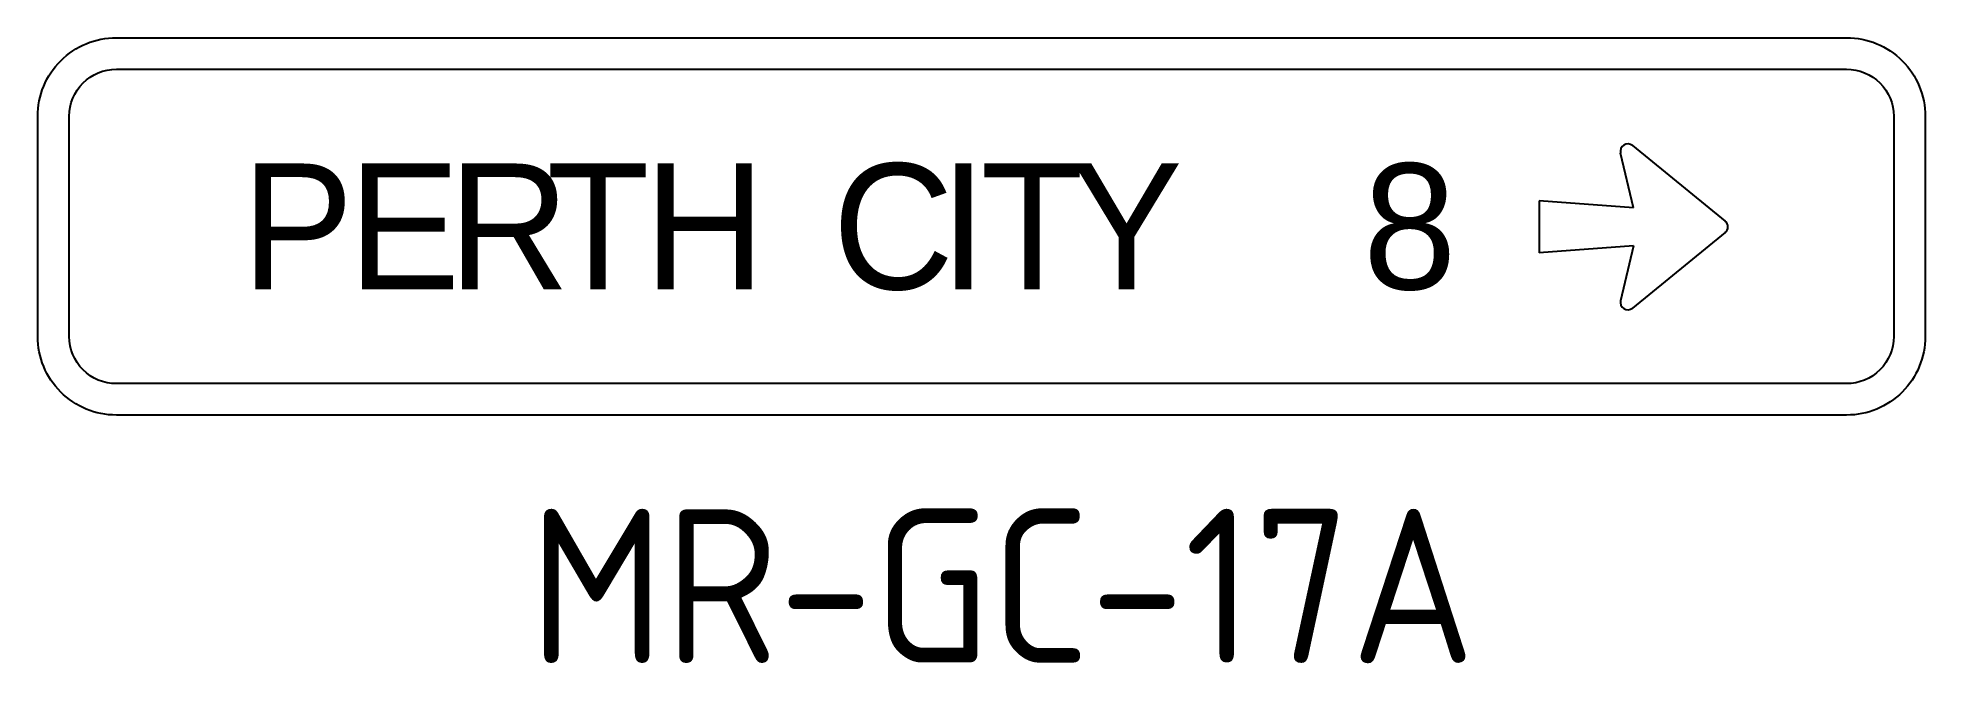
# Model space of a CAD drawing. Extents: x -4 to 26.6, y -0.6 to 9.5.
import ezdxf
from ezdxf.enums import TextEntityAlignment as Align

# ---------------------------------------------------------------- set-up
doc = ezdxf.new("R2010")
doc.units = 0
doc.layers.add('L18', color=4, linetype='CONTINUOUS')
doc.layers.add('T25', color=1, linetype='CONTINUOUS')
doc.styles.add('DSERIES', font='Dseries.shx')
doc.styles.add('ISO', font='iso.shx')

msp = doc.modelspace()

# ---------------------------------------------------------------- linework, layer by layer
at = {"layer": 'L18'}
for p, q in [((21.842, 6.77), (21.632, 7.661)), ((21.825, 7.781), (23.329, 6.556)), ((20.311, 6.883), (20.311, 6.044)), ((21.842, 6.77), (20.311, 6.883)), ((21.842, 6.157), (20.311, 6.044)), ((21.842, 6.157), (21.632, 5.266)), ((23.329, 6.371), (21.825, 5.146))]:
    msp.add_line(p, q, dxfattribs=at)
for points in [[(-4.029, 4.686), (-4.029, 8.256, -0.414214), (-2.754, 9.531), (25.296, 9.531, -0.414214), (26.571, 8.256), (26.571, 4.686, -0.414214), (25.296, 3.411), (-2.754, 3.411, -0.414214)], [(-3.519, 4.686), (-3.519, 8.256, -0.414214), (-2.754, 9.021), (25.296, 9.021, -0.414214), (26.061, 8.256), (26.061, 4.686, -0.414214), (25.296, 3.921), (-2.754, 3.921, -0.414214)]]:
    msp.add_lwpolyline(points, format="xyb", close=True, dxfattribs=at)
for centre, start, end in [((21.749, 7.688), 50.8489, 193.249), ((23.253, 6.463), 309.1511, 50.8489), ((21.749, 5.239), 166.751, 309.1511)]:
    msp.add_arc(centre, 0.12, start, end, dxfattribs=at)

# ---------------------------------------------------------------- texts
at = {"layer": 'L18', "style": 'DSERIES'}
for s, p in [('P', (-0.727, 5.451)), ('E', (1.002, 5.451)), ('R', (2.624, 5.451)), ('T', (4.222, 5.451)), ('H', (5.8, 5.451)), ('C', (8.855, 5.451)), ('I', (10.598, 5.451)), ('T', (11.258, 5.451)), ('Y', (12.712, 5.451)), ('8', (17.455, 5.451))]:
    msp.add_text(s, height=2.04, dxfattribs=at).set_placement(p)
at = {"layer": 'T25', "style": 'ISO'}
msp.add_text('MR-GC-17A', height=2.5, dxfattribs=at).set_placement((11.608, -0.609), align=Align.CENTER)

doc.saveas('drawing.dxf')
